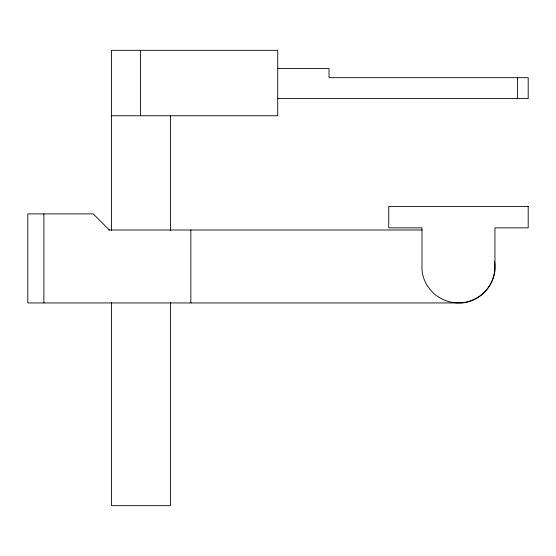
<?xml version="1.0" encoding="UTF-8"?>
<svg xmlns="http://www.w3.org/2000/svg" width="556" height="556" viewBox="0 0 556 556"><rect width="100%" height="100%" fill="white"/><g stroke="black" fill="none" stroke-linecap="round" stroke-linejoin="round"><path stroke-width="0.83" d="M277.896 68.562L329.034 68.562L329.034 77.68L528.2 77.68L528.2 98.593L277.979 98.593M111.471 115.759L277.729 115.759L277.729 50.325L111.471 50.325L111.471 230.386M108.788 229.996L422.067 229.996M109.323 229.996L93.234 213.907L27.8 213.907L27.8 302.937L462.766 302.937A36.759 36.759 0 0 0 491.546 281.92M517.476 77.68L517.476 98.593M190.847 229.996L190.847 302.937M170.463 115.759L170.463 230.386M170.463 302.464L170.463 505.675L111.471 505.675L111.471 302.464M140.432 50.325L140.432 115.759M43.889 213.907L43.889 302.937M494.562 261.174A36.759 36.759 0 0 1 494.562 271.766M494.444 272.516A36.759 36.759 0 0 1 491.851 281.225M528.2 206.401L388.755 206.401L388.755 227.856L422.004 227.856L422.004 270.758A36.759 36.759 0 0 0 494.944 270.758L494.944 227.856L528.2 227.856L528.2 206.401"/></g></svg>
